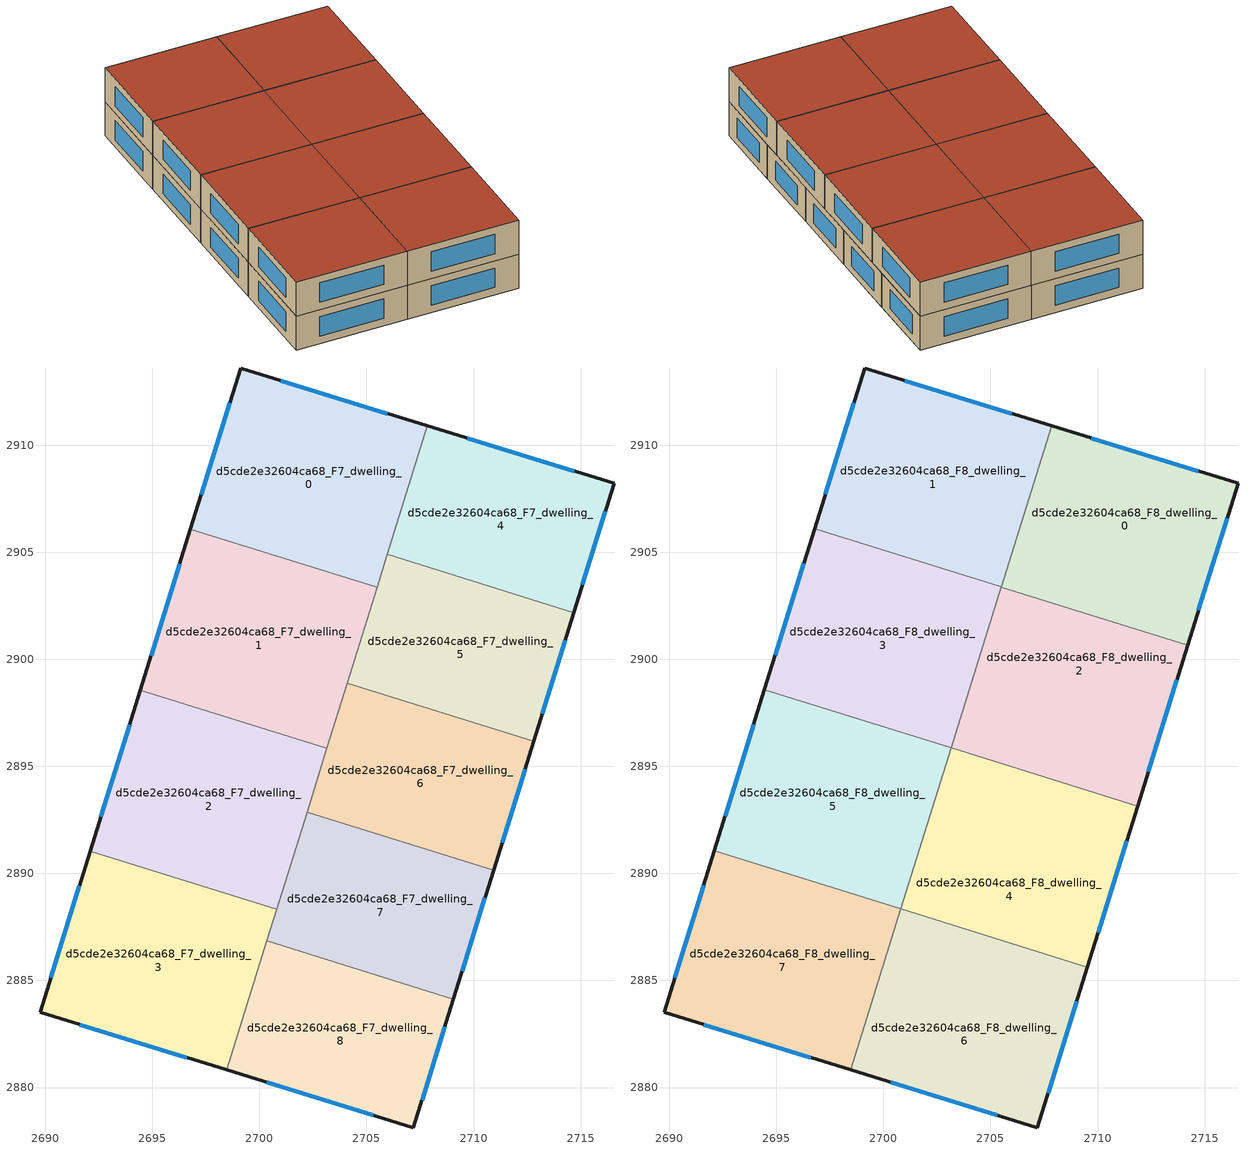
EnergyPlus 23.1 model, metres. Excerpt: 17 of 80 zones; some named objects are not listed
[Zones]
d5cde2e32604ca68_F7_dwelling_0
 floor to d5cde2e32604ca68_F6_dwelling_0 (EU_floor_Construction): 2707.84,2910.9 2705.49,2903.37 2696.78,2906.08 2699.12,2913.59 z21
 wall outside (EU_wall_Construction): 2707.84,2910.9 2699.12,2913.59 2696.78,2906.08 z21:24
 wall to d5cde2e32604ca68_F7_dwelling_1 (EU_wall_Construction): 2696.78,2906.08 2705.49,2903.37 z21:24
 wall to d5cde2e32604ca68_F7_dwelling_4 (EU_wall_Construction): 2705.97,2904.9 2707.84,2910.9 z21:24
 wall to d5cde2e32604ca68_F7_dwelling_5 (EU_wall_Construction): 2705.49,2903.37 2705.97,2904.9 z21:24
 window (EU_Window_Construction): 2698.62,2911.98 2697.28,2907.69 / 2705.97,2911.48 2700.99,2913.02 z21.64:23.36
d5cde2e32604ca68_F7_dwelling_1
 floor to d5cde2e32604ca68_F6_dwelling_1 (EU_floor_Construction): 2705.49,2903.37 2703.15,2895.85 2694.44,2898.56 2696.78,2906.08 z21
 wall outside (EU_wall_Construction): 2696.78,2906.08 2694.44,2898.56 z21:24
 wall to d5cde2e32604ca68_F7_dwelling_2 (EU_wall_Construction): 2694.44,2898.56 2703.15,2895.85 z21:24
 wall to d5cde2e32604ca68_F7_dwelling_5 (EU_wall_Construction): 2704.1,2898.88 2705.49,2903.37 z21:24
 wall to d5cde2e32604ca68_F7_dwelling_6 (EU_wall_Construction): 2703.15,2895.85 2704.1,2898.88 z21:24
 window (EU_Window_Construction): 2696.28,2904.47 2694.94,2900.17 z21.64:23.36
d5cde2e32604ca68_F7_dwelling_2
 floor to d5cde2e32604ca68_F6_dwelling_2 (EU_floor_Construction): 2703.15,2895.85 2700.81,2888.33 2692.09,2891.04 2694.44,2898.56 z21
 wall outside (EU_wall_Construction): 2694.44,2898.56 2692.09,2891.04 z21:24
 wall to d5cde2e32604ca68_F7_dwelling_3 (EU_wall_Construction): 2692.09,2891.04 2700.81,2888.33 z21:24
 wall to d5cde2e32604ca68_F7_dwelling_7 (EU_wall_Construction): 2700.81,2888.33 2702.22,2892.86 z21:24
 wall to d5cde2e32604ca68_F7_dwelling_6 (EU_wall_Construction): 2702.22,2892.86 2703.15,2895.85 z21:24
 window (EU_Window_Construction): 2693.94,2896.95 2692.6,2892.65 z21.64:23.36
 ceiling adiabatic (EU_roof_Construction): 2700.81,2888.33 2703.15,2895.85 2694.44,2898.56 2692.09,2891.04 z24
d5cde2e32604ca68_F7_dwelling_3
 floor to d5cde2e32604ca68_F6_dwelling_3 (EU_floor_Construction): 2700.81,2888.33 2698.47,2880.82 2689.75,2883.51 2692.09,2891.04 z21
 wall outside (EU_wall_Construction): 2692.09,2891.04 2689.75,2883.51 2698.47,2880.82 z21:24
 wall to d5cde2e32604ca68_F7_dwelling_8 (EU_wall_Construction): 2698.47,2880.82 2700.35,2886.84 z21:24
 wall to d5cde2e32604ca68_F7_dwelling_7 (EU_wall_Construction): 2700.35,2886.84 2700.81,2888.33 z21:24
 window (EU_Window_Construction): 2691.62,2882.94 2696.6,2881.4 / 2691.59,2889.43 2690.25,2885.13 z21.64:23.36
d5cde2e32604ca68_F7_dwelling_4
 floor to d5cde2e32604ca68_F6_dwelling_4 (EU_floor_Construction): 2716.56,2908.21 2714.68,2902.18 2705.97,2904.9 2707.84,2910.9 z21
 wall outside (EU_wall_Construction): 2714.68,2902.18 2716.56,2908.21 2707.84,2910.9 z21:24
 wall to d5cde2e32604ca68_F7_dwelling_5 (EU_wall_Construction): 2705.97,2904.9 2714.68,2902.18 z21:24
 window (EU_Window_Construction): 2714.69,2908.79 2709.71,2910.33 / 2715.09,2903.47 2716.16,2906.92 z21.64:23.36
d5cde2e32604ca68_F7_dwelling_5
 floor to d5cde2e32604ca68_F6_dwelling_5 (EU_floor_Construction): 2714.68,2902.18 2712.81,2896.17 2704.1,2898.88 2705.97,2904.9 z21
 wall outside (EU_wall_Construction): 2712.81,2896.17 2714.68,2902.18 z21:24
 wall to d5cde2e32604ca68_F7_dwelling_6 (EU_wall_Construction): 2704.1,2898.88 2712.81,2896.17 z21:24
 window (EU_Window_Construction): 2713.21,2897.45 2714.28,2900.89 z21.64:23.36
d5cde2e32604ca68_F7_dwelling_6
 floor to d5cde2e32604ca68_F6_dwelling_6 (EU_floor_Construction): 2712.81,2896.17 2710.94,2890.15 2702.22,2892.86 2704.1,2898.88 z21
 wall outside (EU_wall_Construction): 2710.94,2890.15 2712.81,2896.17 z21:24
 wall to d5cde2e32604ca68_F7_dwelling_7 (EU_wall_Construction): 2702.22,2892.86 2710.94,2890.15 z21:24
 window (EU_Window_Construction): 2711.34,2891.44 2712.41,2894.88 z21.64:23.36
d5cde2e32604ca68_F7_dwelling_7
 floor to d5cde2e32604ca68_F6_dwelling_7 (EU_floor_Construction): 2710.94,2890.15 2709.06,2884.13 2700.35,2886.84 2702.22,2892.86 z21
 wall outside (EU_wall_Construction): 2709.06,2884.13 2710.94,2890.15 z21:24
 wall to d5cde2e32604ca68_F7_dwelling_8 (EU_wall_Construction): 2700.35,2886.84 2709.06,2884.13 z21:24
 window (EU_Window_Construction): 2709.46,2885.42 2710.53,2888.86 z21.64:23.36
d5cde2e32604ca68_F7_dwelling_8
 floor to d5cde2e32604ca68_F6_dwelling_8 (EU_floor_Construction): 2709.06,2884.13 2707.19,2878.12 2698.47,2880.82 2700.35,2886.84 z21
 wall outside (EU_wall_Construction): 2698.47,2880.82 2707.19,2878.12 2709.06,2884.13 z21:24
 window (EU_Window_Construction): 2707.59,2879.41 2708.66,2882.84 / 2700.34,2880.24 2705.32,2878.7 z21.64:23.36
d5cde2e32604ca68_F8_dwelling_0
 floor to d5cde2e32604ca68_F7_dwelling_4 (EU_floor_Construction): 2716.56,2908.21 2714.68,2902.18 2705.98,2904.89 2707.85,2910.9 z24
 floor to d5cde2e32604ca68_F7_dwelling_5 (EU_floor_Construction): 2714.68,2902.18 2714.21,2900.67 2705.51,2903.38 2705.98,2904.89 z24
 wall outside (EU_wall_Construction): 2714.21,2900.67 2716.56,2908.21 2707.85,2910.9 z24:27
 wall to d5cde2e32604ca68_F8_dwelling_1 (EU_wall_Construction): 2707.85,2910.9 2705.51,2903.38 z24:27
 wall to d5cde2e32604ca68_F8_dwelling_2 (EU_wall_Construction): 2705.51,2903.38 2714.21,2900.67 z24:27
 window (EU_Window_Construction): 2714.69,2908.79 2709.72,2910.32 / 2714.71,2902.28 2716.06,2906.6 z24.64:26.36
 roof outside (EU_roof_Construction): 2714.21,2900.67 2716.56,2908.21 2707.85,2910.9 2705.51,2903.38 z27
d5cde2e32604ca68_F8_dwelling_1
 floor to d5cde2e32604ca68_F7_dwelling_0 (EU_floor_Construction): 2707.84,2910.9 2705.5,2903.38 2696.78,2906.09 2699.12,2913.59 z24
 floor to d5cde2e32604ca68_F7_dwelling_4 (EU_floor_Construction): 2707.85,2910.9 2705.98,2904.89 2705.97,2904.9 2707.84,2910.9 z24
 floor to d5cde2e32604ca68_F7_dwelling_5 (EU_floor_Construction): 2705.98,2904.89 2705.51,2903.38 2705.5,2903.38 2705.97,2904.9 z24
 wall outside (EU_wall_Construction): 2707.85,2910.9 2699.12,2913.59 2696.78,2906.09 z24:27
 wall to d5cde2e32604ca68_F8_dwelling_3 (EU_wall_Construction): 2696.78,2906.09 2705.5,2903.38 z24:27
 wall to d5cde2e32604ca68_F8_dwelling_2 (EU_wall_Construction): 2705.5,2903.38 2705.51,2903.38 z24:27
 window (EU_Window_Construction): 2705.98,2911.48 2700.99,2913.02 / 2698.62,2911.99 2697.28,2907.7 z24.64:26.36
 roof outside (EU_roof_Construction): 2705.51,2903.38 2707.85,2910.9 2699.12,2913.59 2696.78,2906.09 z27
d5cde2e32604ca68_F8_dwelling_2
 floor to d5cde2e32604ca68_F7_dwelling_5 (EU_floor_Construction): 2714.21,2900.67 2712.81,2896.17 2704.1,2898.88 2705.5,2903.38 z24
 floor to d5cde2e32604ca68_F7_dwelling_6 (EU_floor_Construction): 2712.81,2896.17 2711.87,2893.15 2703.16,2895.86 2704.1,2898.88 z24
 wall outside (EU_wall_Construction): 2711.87,2893.15 2714.21,2900.67 z24:27
 wall to d5cde2e32604ca68_F8_dwelling_4 (EU_wall_Construction): 2703.16,2895.86 2711.87,2893.15 z24:27
 wall to d5cde2e32604ca68_F8_dwelling_3 (EU_wall_Construction): 2705.5,2903.38 2703.16,2895.86 z24:27
 window (EU_Window_Construction): 2712.37,2894.76 2713.71,2899.06 z24.64:26.36
 roof outside (EU_roof_Construction): 2711.87,2893.15 2714.21,2900.67 2705.5,2903.38 2703.16,2895.86 z27
d5cde2e32604ca68_F8_dwelling_3
 floor to d5cde2e32604ca68_F7_dwelling_1 (EU_floor_Construction): 2705.49,2903.37 2703.16,2895.86 2694.44,2898.57 2696.78,2906.08 z24
 floor to d5cde2e32604ca68_F7_dwelling_0 (EU_floor_Construction): 2705.5,2903.38 2705.49,2903.37 2696.78,2906.08 2696.78,2906.09 z24
 wall outside (EU_wall_Construction): 2696.78,2906.09 2694.44,2898.57 z24:27
 wall to d5cde2e32604ca68_F8_dwelling_5 (EU_wall_Construction): 2694.44,2898.57 2703.16,2895.86 z24:27
 window (EU_Window_Construction): 2696.28,2904.48 2694.94,2900.18 z24.64:26.36
 roof outside (EU_roof_Construction): 2703.16,2895.86 2705.5,2903.38 2696.78,2906.09 2694.44,2898.57 z27
d5cde2e32604ca68_F8_dwelling_4
 floor to d5cde2e32604ca68_F7_dwelling_7 (EU_floor_Construction): 2710.94,2890.15 2709.53,2885.63 2700.81,2888.34 2702.22,2892.86 z24
 floor to d5cde2e32604ca68_F7_dwelling_6 (EU_floor_Construction): 2711.87,2893.15 2710.94,2890.15 2702.22,2892.86 2703.16,2895.86 z24
 wall outside (EU_wall_Construction): 2709.53,2885.63 2711.87,2893.15 z24:27
 wall to d5cde2e32604ca68_F8_dwelling_5 (EU_wall_Construction): 2703.16,2895.86 2700.81,2888.34 z24:27
 wall to d5cde2e32604ca68_F8_dwelling_6 (EU_wall_Construction): 2700.81,2888.34 2709.53,2885.63 z24:27
 window (EU_Window_Construction): 2710.03,2887.24 2711.37,2891.54 z24.64:26.36
 roof outside (EU_roof_Construction): 2709.53,2885.63 2711.87,2893.15 2703.16,2895.86 2700.81,2888.34 z27
d5cde2e32604ca68_F8_dwelling_5
 floor adiabatic (EU_floor_Construction): 2703.15,2895.85 2700.81,2888.34 2692.1,2891.05 2694.44,2898.56 z24
 floor to d5cde2e32604ca68_F7_dwelling_1 (EU_floor_Construction): 2703.16,2895.86 2703.15,2895.85 2694.44,2898.56 2694.44,2898.57 z24
 wall outside (EU_wall_Construction): 2694.44,2898.57 2692.1,2891.05 z24:27
 wall to d5cde2e32604ca68_F8_dwelling_7 (EU_wall_Construction): 2692.1,2891.05 2700.8,2888.34 z24:27
 wall to d5cde2e32604ca68_F8_dwelling_6 (EU_wall_Construction): 2700.8,2888.34 2700.81,2888.34 z24:27
 window (EU_Window_Construction): 2693.94,2896.96 2692.6,2892.66 z24.64:26.36
 roof outside (EU_roof_Construction): 2700.81,2888.34 2703.16,2895.86 2694.44,2898.57 2692.1,2891.05 z27
d5cde2e32604ca68_F8_dwelling_6
 floor to d5cde2e32604ca68_F7_dwelling_8 (EU_floor_Construction): 2709.06,2884.13 2707.19,2878.12 2698.47,2880.82 2700.35,2886.84 z24
 floor to d5cde2e32604ca68_F7_dwelling_3 (EU_floor_Construction): 2700.81,2888.33 2698.47,2880.82 2698.46,2880.82 2700.8,2888.33 z24
 floor to d5cde2e32604ca68_F7_dwelling_7 (EU_floor_Construction): 2709.53,2885.63 2709.06,2884.13 2700.35,2886.84 2700.81,2888.34 z24
 wall outside (EU_wall_Construction): 2698.46,2880.82 2707.19,2878.12 2709.53,2885.63 z24:27
 wall to d5cde2e32604ca68_F8_dwelling_7 (EU_wall_Construction): 2700.8,2888.34 2698.46,2880.82 z24:27
 window (EU_Window_Construction): 2707.69,2879.73 2709.03,2884.02 / 2700.33,2880.24 2705.32,2878.7 z24.64:26.36
 roof outside (EU_roof_Construction): 2707.19,2878.12 2709.53,2885.63 2700.8,2888.34 2698.46,2880.82 z27
d5cde2e32604ca68_F8_dwelling_7
 floor to d5cde2e32604ca68_F7_dwelling_3 (EU_floor_Construction): 2700.8,2888.33 2698.46,2880.82 2689.75,2883.51 2692.1,2891.04 z24
 floor adiabatic (EU_floor_Construction): 2700.8,2888.34 2700.8,2888.33 2692.1,2891.04 2692.1,2891.05 z24
 wall outside (EU_wall_Construction): 2692.1,2891.05 2689.75,2883.51 2698.46,2880.82 z24:27
 window (EU_Window_Construction): 2691.62,2882.94 2696.6,2881.4 / 2691.6,2889.44 2690.25,2885.13 z24.64:26.36
 roof outside (EU_roof_Construction): 2698.46,2880.82 2700.8,2888.34 2692.1,2891.05 2689.75,2883.51 z27
[Building]
EU S2 Campaign: North Axis=0; Terrain=City; Solar Distribution=FullExterior
[Site:Location]
Yerevan-Zvartnots.Intl.AP: Latitude=40.15; Longitude=44.383; Time Zone=4; Elevation=854
[SizingPeriod:WeatherFileDays]
AnnualSizingPeriod: Begin Month=1; Begin Day of Month=1; End Month=12; End Day of Month=31; Day of Week for Start Day=Monday; Use Weather File Daylight Saving Period=No; Use Weather File Rain and Snow Indicators=No
[MATERIAL]
EU_InternalMass_Material: Roughness=MediumRough; Thickness=0.1; Conductivity=1; Density=1800; Specific Heat=900; Thermal Absorptance=0.9; Solar Absorptance=0.7; Visible Absorptance=0.7
[MATERIAL:NOMASS] Roughness=MediumRough; Thermal Absorptance=0.9; Solar Absorptance=0.7; Visible Absorptance=0.7
Name | Thermal Resistance
EU_wall_NoMass | 1.05043
EU_roof_NoMass | 1.45357
EU_floor_NoMass | 0.478065
[WINDOWMATERIAL:SIMPLEGLAZINGSYSTEM]
EU_Window_SimpleGlazing: UFactor=2.5566; Solar Heat Gain Coefficient=0.75; Visible Transmittance=0.75
[CONSTRUCTION]
EU_wall_Construction: EU_wall_NoMass
EU_roof_Construction: EU_roof_NoMass
EU_floor_Construction: EU_floor_NoMass
EU_Window_Construction: EU_Window_SimpleGlazing
EU_InternalMass_Construction: EU_InternalMass_Material
[ZONE] Type=1; Multiplier=1; Ceiling Height=autocalculate; Floor Area=autocalculate; Part of Total Floor Area=Yes
Name | Volume
d5cde2e32604ca68_F7_dwelling_0; d5cde2e32604ca68_F8_dwelling_4 | 215.676
d5cde2e32604ca68_F8_dwelling_0 | 215.698
d5cde2e32604ca68_F7_dwelling_1 | 215.657
d5cde2e32604ca68_F8_dwelling_1 | 215.685
d5cde2e32604ca68_F7_dwelling_2 | 215.713
d5cde2e32604ca68_F8_dwelling_2 | 215.667
d5cde2e32604ca68_F7_dwelling_3 | 215.655
d5cde2e32604ca68_F8_dwelling_3 | 215.682
d5cde2e32604ca68_F7_dwelling_4 | 172.572
d5cde2e32604ca68_F7_dwelling_5; d5cde2e32604ca68_F7_dwelling_7 | 172.54
d5cde2e32604ca68_F8_dwelling_5 | 215.689
d5cde2e32604ca68_F7_dwelling_6 | 172.575
d5cde2e32604ca68_F8_dwelling_6 | 215.681
d5cde2e32604ca68_F8_dwelling_7 | 215.69
d5cde2e32604ca68_F7_dwelling_8 | 172.529
[INTERNALMASS] Construction=EU_InternalMass_Construction
Name | Zone or ZoneList | Surface Area
d5cde2e32604ca68_F7_dwelling_0_EU_InternalMass | d5cde2e32604ca68_F7_dwelling_0 | 71.8918
d5cde2e32604ca68_F7_dwelling_1_EU_InternalMass | d5cde2e32604ca68_F7_dwelling_1 | 71.8855
d5cde2e32604ca68_F7_dwelling_2_EU_InternalMass | d5cde2e32604ca68_F7_dwelling_2 | 71.9045
d5cde2e32604ca68_F7_dwelling_3_EU_InternalMass | d5cde2e32604ca68_F7_dwelling_3 | 71.885
d5cde2e32604ca68_F7_dwelling_4_EU_InternalMass | d5cde2e32604ca68_F7_dwelling_4 | 57.5241
d5cde2e32604ca68_F7_dwelling_5_EU_InternalMass | d5cde2e32604ca68_F7_dwelling_5 | 57.5136
d5cde2e32604ca68_F7_dwelling_6_EU_InternalMass | d5cde2e32604ca68_F7_dwelling_6 | 57.525
d5cde2e32604ca68_F7_dwelling_7_EU_InternalMass | d5cde2e32604ca68_F7_dwelling_7 | 57.5136
d5cde2e32604ca68_F7_dwelling_8_EU_InternalMass | d5cde2e32604ca68_F7_dwelling_8 | 57.5097
d5cde2e32604ca68_F8_dwelling_0_EU_InternalMass | d5cde2e32604ca68_F8_dwelling_0 | 71.8989
d5cde2e32604ca68_F8_dwelling_1_EU_InternalMass | d5cde2e32604ca68_F8_dwelling_1 | 71.8933
d5cde2e32604ca68_F8_dwelling_2_EU_InternalMass | d5cde2e32604ca68_F8_dwelling_2 | 71.8904
d5cde2e32604ca68_F8_dwelling_3_EU_InternalMass | d5cde2e32604ca68_F8_dwelling_3 | 71.8948
d5cde2e32604ca68_F8_dwelling_4_EU_InternalMass | d5cde2e32604ca68_F8_dwelling_4 | 71.8948
d5cde2e32604ca68_F8_dwelling_5_EU_InternalMass | d5cde2e32604ca68_F8_dwelling_5 | 71.8899
d5cde2e32604ca68_F8_dwelling_6_EU_InternalMass | d5cde2e32604ca68_F8_dwelling_6 | 71.8923
d5cde2e32604ca68_F8_dwelling_7_EU_InternalMass | d5cde2e32604ca68_F8_dwelling_7 | 71.896
[OTHEREQUIPMENT] Fuel Type=Electricity; Design Level Calculation Method=Watts/Area; Power per Zone Floor Area=1; Fraction Latent=0; Fraction Radiant=0; Fraction Lost=0; Carbon Dioxide Generation Rate=0; EndUse Subcategory=EU_Step8_InternalGains
Name | Zone or ZoneList or Space or SpaceList | Schedule
EU_Step8_InternalGain_d5cde2e32604ca68_F7_dwelling_0_f000 | d5cde2e32604ca68_F7_dwelling_0 | EU_Step8_GainSchedule_d5cde2e32604ca68_F7_dwelling_0_f000
EU_Step8_InternalGain_d5cde2e32604ca68_F7_dwelling_1_f000 | d5cde2e32604ca68_F7_dwelling_1 | EU_Step8_GainSchedule_d5cde2e32604ca68_F7_dwelling_1_f000
EU_Step8_InternalGain_d5cde2e32604ca68_F7_dwelling_2_f000 | d5cde2e32604ca68_F7_dwelling_2 | EU_Step8_GainSchedule_d5cde2e32604ca68_F7_dwelling_2_f000
EU_Step8_InternalGain_d5cde2e32604ca68_F7_dwelling_3_f000 | d5cde2e32604ca68_F7_dwelling_3 | EU_Step8_GainSchedule_d5cde2e32604ca68_F7_dwelling_3_f000
EU_Step8_InternalGain_d5cde2e32604ca68_F7_dwelling_4_f000 | d5cde2e32604ca68_F7_dwelling_4 | EU_Step8_GainSchedule_d5cde2e32604ca68_F7_dwelling_4_f000
EU_Step8_InternalGain_d5cde2e32604ca68_F7_dwelling_5_f000 | d5cde2e32604ca68_F7_dwelling_5 | EU_Step8_GainSchedule_d5cde2e32604ca68_F7_dwelling_5_f000
EU_Step8_InternalGain_d5cde2e32604ca68_F7_dwelling_6_f000 | d5cde2e32604ca68_F7_dwelling_6 | EU_Step8_GainSchedule_d5cde2e32604ca68_F7_dwelling_6_f000
EU_Step8_InternalGain_d5cde2e32604ca68_F7_dwelling_7_f000 | d5cde2e32604ca68_F7_dwelling_7 | EU_Step8_GainSchedule_d5cde2e32604ca68_F7_dwelling_7_f000
EU_Step8_InternalGain_d5cde2e32604ca68_F7_dwelling_8_f000 | d5cde2e32604ca68_F7_dwelling_8 | EU_Step8_GainSchedule_d5cde2e32604ca68_F7_dwelling_8_f000
EU_Step8_InternalGain_d5cde2e32604ca68_F8_dwelling_0_f000 | d5cde2e32604ca68_F8_dwelling_0 | EU_Step8_GainSchedule_d5cde2e32604ca68_F8_dwelling_0_f000
EU_Step8_InternalGain_d5cde2e32604ca68_F8_dwelling_1_f000 | d5cde2e32604ca68_F8_dwelling_1 | EU_Step8_GainSchedule_d5cde2e32604ca68_F8_dwelling_1_f000
EU_Step8_InternalGain_d5cde2e32604ca68_F8_dwelling_2_f000 | d5cde2e32604ca68_F8_dwelling_2 | EU_Step8_GainSchedule_d5cde2e32604ca68_F8_dwelling_2_f000
EU_Step8_InternalGain_d5cde2e32604ca68_F8_dwelling_3_f000 | d5cde2e32604ca68_F8_dwelling_3 | EU_Step8_GainSchedule_d5cde2e32604ca68_F8_dwelling_3_f000
EU_Step8_InternalGain_d5cde2e32604ca68_F8_dwelling_4_f000 | d5cde2e32604ca68_F8_dwelling_4 | EU_Step8_GainSchedule_d5cde2e32604ca68_F8_dwelling_4_f000
EU_Step8_InternalGain_d5cde2e32604ca68_F8_dwelling_5_f000 | d5cde2e32604ca68_F8_dwelling_5 | EU_Step8_GainSchedule_d5cde2e32604ca68_F8_dwelling_5_f000
EU_Step8_InternalGain_d5cde2e32604ca68_F8_dwelling_6_f000 | d5cde2e32604ca68_F8_dwelling_6 | EU_Step8_GainSchedule_d5cde2e32604ca68_F8_dwelling_6_f000
EU_Step8_InternalGain_d5cde2e32604ca68_F8_dwelling_7_f000 | d5cde2e32604ca68_F8_dwelling_7 | EU_Step8_GainSchedule_d5cde2e32604ca68_F8_dwelling_7_f000
[ZONEVENTILATION:DESIGNFLOWRATE] Schedule=EU_AlwaysOn; Design Flow Rate Calculation Method=AirChanges/Hour; Air Changes per Hour=0.557805; Ventilation Type=Natural; Fan Pressure Rise=0; Fan Total Efficiency=1; Constant Term Coefficient=1; Temperature Term Coefficient=0; Velocity Term Coefficient=0; Velocity Squared Term Coefficient=0; Minimum Indoor Temperature=-100; Maximum Indoor Temperature=100; Delta Temperature=-100; Minimum Outdoor Temperature=-100; Maximum Outdoor Temperature=100; Maximum Wind Speed=40
Name | Zone or ZoneList or Space or SpaceList
EU_ConstantAir_d5cde2e32604ca68_F7_dwelling_0 | d5cde2e32604ca68_F7_dwelling_0
EU_ConstantAir_d5cde2e32604ca68_F7_dwelling_1 | d5cde2e32604ca68_F7_dwelling_1
EU_ConstantAir_d5cde2e32604ca68_F7_dwelling_2 | d5cde2e32604ca68_F7_dwelling_2
EU_ConstantAir_d5cde2e32604ca68_F7_dwelling_3 | d5cde2e32604ca68_F7_dwelling_3
EU_ConstantAir_d5cde2e32604ca68_F7_dwelling_4 | d5cde2e32604ca68_F7_dwelling_4
EU_ConstantAir_d5cde2e32604ca68_F7_dwelling_5 | d5cde2e32604ca68_F7_dwelling_5
EU_ConstantAir_d5cde2e32604ca68_F7_dwelling_6 | d5cde2e32604ca68_F7_dwelling_6
EU_ConstantAir_d5cde2e32604ca68_F7_dwelling_7 | d5cde2e32604ca68_F7_dwelling_7
EU_ConstantAir_d5cde2e32604ca68_F7_dwelling_8 | d5cde2e32604ca68_F7_dwelling_8
EU_ConstantAir_d5cde2e32604ca68_F8_dwelling_0 | d5cde2e32604ca68_F8_dwelling_0
EU_ConstantAir_d5cde2e32604ca68_F8_dwelling_1 | d5cde2e32604ca68_F8_dwelling_1
EU_ConstantAir_d5cde2e32604ca68_F8_dwelling_2 | d5cde2e32604ca68_F8_dwelling_2
EU_ConstantAir_d5cde2e32604ca68_F8_dwelling_3 | d5cde2e32604ca68_F8_dwelling_3
EU_ConstantAir_d5cde2e32604ca68_F8_dwelling_4 | d5cde2e32604ca68_F8_dwelling_4
EU_ConstantAir_d5cde2e32604ca68_F8_dwelling_5 | d5cde2e32604ca68_F8_dwelling_5
EU_ConstantAir_d5cde2e32604ca68_F8_dwelling_6 | d5cde2e32604ca68_F8_dwelling_6
EU_ConstantAir_d5cde2e32604ca68_F8_dwelling_7 | d5cde2e32604ca68_F8_dwelling_7
[HVACTEMPLATE:ZONE:IDEALLOADSAIRSYSTEM] System Availability Schedule=EU_AlwaysOn; Maximum Heating Supply Air Temperature=50; Minimum Cooling Supply Air Temperature=13; Maximum Heating Supply Air Humidity Ratio=0.0156; Minimum Cooling Supply Air Humidity Ratio=0.0077; Heating Limit=NoLimit; Cooling Limit=NoLimit; Heating Availability Schedule=EU_AlwaysOn; Cooling Availability Schedule=EU_CoolingOff; Dehumidification Control Type=ConstantSensibleHeatRatio; Cooling Sensible Heat Ratio=0.7; Dehumidification Setpoint=60; Humidification Control Type=None; Humidification Setpoint=30; Outdoor Air Method=None; Outdoor Air Flow Rate per Person=0.00944; Outdoor Air Flow Rate per Zone Floor Area=0; Outdoor Air Flow Rate per Zone=0; Demand Controlled Ventilation Type=None; Outdoor Air Economizer Type=NoEconomizer; Heat Recovery Type=None; Sensible Heat Recovery Effectiveness=0.7; Latent Heat Recovery Effectiveness=0.65
Name | Template Thermostat
d5cde2e32604ca68_F7_dwelling_0 | EU_HeatOnly_d5cde2e32604ca68_F7_dwelling_0
d5cde2e32604ca68_F7_dwelling_1 | EU_HeatOnly_d5cde2e32604ca68_F7_dwelling_1
d5cde2e32604ca68_F7_dwelling_2 | EU_HeatOnly_d5cde2e32604ca68_F7_dwelling_2
d5cde2e32604ca68_F7_dwelling_3 | EU_HeatOnly_d5cde2e32604ca68_F7_dwelling_3
d5cde2e32604ca68_F7_dwelling_4 | EU_HeatOnly_d5cde2e32604ca68_F7_dwelling_4
d5cde2e32604ca68_F7_dwelling_5 | EU_HeatOnly_d5cde2e32604ca68_F7_dwelling_5
d5cde2e32604ca68_F7_dwelling_6 | EU_HeatOnly_d5cde2e32604ca68_F7_dwelling_6
d5cde2e32604ca68_F7_dwelling_7 | EU_HeatOnly_d5cde2e32604ca68_F7_dwelling_7
d5cde2e32604ca68_F7_dwelling_8 | EU_HeatOnly_d5cde2e32604ca68_F7_dwelling_8
d5cde2e32604ca68_F8_dwelling_0 | EU_HeatOnly_d5cde2e32604ca68_F8_dwelling_0
d5cde2e32604ca68_F8_dwelling_1 | EU_HeatOnly_d5cde2e32604ca68_F8_dwelling_1
d5cde2e32604ca68_F8_dwelling_2 | EU_HeatOnly_d5cde2e32604ca68_F8_dwelling_2
d5cde2e32604ca68_F8_dwelling_3 | EU_HeatOnly_d5cde2e32604ca68_F8_dwelling_3
d5cde2e32604ca68_F8_dwelling_4 | EU_HeatOnly_d5cde2e32604ca68_F8_dwelling_4
d5cde2e32604ca68_F8_dwelling_5 | EU_HeatOnly_d5cde2e32604ca68_F8_dwelling_5
d5cde2e32604ca68_F8_dwelling_6 | EU_HeatOnly_d5cde2e32604ca68_F8_dwelling_6
d5cde2e32604ca68_F8_dwelling_7 | EU_HeatOnly_d5cde2e32604ca68_F8_dwelling_7
[SIZING:ZONE] Zone Cooling Design Supply Air Temperature Input Method=SupplyAirTemperature; Zone Cooling Design Supply Air Temperature=13; Zone Heating Design Supply Air Temperature Input Method=SupplyAirTemperature; Zone Heating Design Supply Air Temperature=50; Zone Cooling Design Supply Air Humidity Ratio=0.008; Zone Heating Design Supply Air Humidity Ratio=0.008; Cooling Design Air Flow Method=DesignDay; Cooling Design Air Flow Rate=0; Cooling Minimum Air Flow per Zone Floor Area=0.000762; Cooling Minimum Air Flow=0; Cooling Minimum Air Flow Fraction=0.2; Heating Design Air Flow Method=DesignDay; Heating Design Air Flow Rate=0; Heating Maximum Air Flow per Zone Floor Area=0.002032; Heating Maximum Air Flow=0.141576; Heating Maximum Air Flow Fraction=0.3; Account for Dedicated Outdoor Air System=No; Dedicated Outdoor Air System Control Strategy=NeutralSupplyAir; Dedicated Outdoor Air Low Setpoint Temperature for Design=autosize; Dedicated Outdoor Air High Setpoint Temperature for Design=autosize; Zone Load Sizing Method=Sensible Load Only No Latent Load; Zone Latent Cooling Design Supply Air Humidity Ratio Input Method=HumidityRatioDifference; Zone Cooling Design Supply Air Humidity Ratio Difference=0.005; Zone Latent Heating Design Supply Air Humidity Ratio Input Method=HumidityRatioDifference; Zone Humidification Design Supply Air Humidity Ratio Difference=0.005
d5cde2e32604ca68_F7_dwelling_0; d5cde2e32604ca68_F7_dwelling_1; d5cde2e32604ca68_F7_dwelling_2; d5cde2e32604ca68_F7_dwelling_3; d5cde2e32604ca68_F7_dwelling_4; d5cde2e32604ca68_F7_dwelling_5; d5cde2e32604ca68_F7_dwelling_6; d5cde2e32604ca68_F7_dwelling_7; d5cde2e32604ca68_F7_dwelling_8; d5cde2e32604ca68_F8_dwelling_0; d5cde2e32604ca68_F8_dwelling_1; d5cde2e32604ca68_F8_dwelling_2; d5cde2e32604ca68_F8_dwelling_3; d5cde2e32604ca68_F8_dwelling_4; d5cde2e32604ca68_F8_dwelling_5; d5cde2e32604ca68_F8_dwelling_6; d5cde2e32604ca68_F8_dwelling_7
[SCHEDULE:CONSTANT]
Name | Hourly Value
EU_AlwaysOn | 1
EU_CoolingOff | 0
[SCHEDULE:FILE] Column Number=1; Rows to Skip at Top=0; Number of Hours of Data=8760; Column Separator=Comma; Interpolate to Timestep=No; Minutes per Item=60; Adjust Schedule for Daylight Savings=Yes
Name | File
EU_Step8_GainSchedule_d5cde2e32604ca68_F7_dwelling_0_f000 | ../../schedules/d5cde2e32604ca68/d5cde2e32604ca68_F7_dwelling_0_f000_gain.csv
EU_Step8_GainSchedule_d5cde2e32604ca68_F7_dwelling_1_f000 | ../../schedules/d5cde2e32604ca68/d5cde2e32604ca68_F7_dwelling_1_f000_gain.csv
EU_Step8_GainSchedule_d5cde2e32604ca68_F7_dwelling_2_f000 | ../../schedules/d5cde2e32604ca68/d5cde2e32604ca68_F7_dwelling_2_f000_gain.csv
EU_Step8_GainSchedule_d5cde2e32604ca68_F7_dwelling_3_f000 | ../../schedules/d5cde2e32604ca68/d5cde2e32604ca68_F7_dwelling_3_f000_gain.csv
EU_Step8_GainSchedule_d5cde2e32604ca68_F7_dwelling_4_f000 | ../../schedules/d5cde2e32604ca68/d5cde2e32604ca68_F7_dwelling_4_f000_gain.csv
EU_Step8_GainSchedule_d5cde2e32604ca68_F7_dwelling_5_f000 | ../../schedules/d5cde2e32604ca68/d5cde2e32604ca68_F7_dwelling_5_f000_gain.csv
EU_Step8_GainSchedule_d5cde2e32604ca68_F7_dwelling_6_f000 | ../../schedules/d5cde2e32604ca68/d5cde2e32604ca68_F7_dwelling_6_f000_gain.csv
EU_Step8_GainSchedule_d5cde2e32604ca68_F7_dwelling_7_f000 | ../../schedules/d5cde2e32604ca68/d5cde2e32604ca68_F7_dwelling_7_f000_gain.csv
EU_Step8_GainSchedule_d5cde2e32604ca68_F7_dwelling_8_f000 | ../../schedules/d5cde2e32604ca68/d5cde2e32604ca68_F7_dwelling_8_f000_gain.csv
EU_Step8_GainSchedule_d5cde2e32604ca68_F8_dwelling_0_f000 | ../../schedules/d5cde2e32604ca68/d5cde2e32604ca68_F8_dwelling_0_f000_gain.csv
EU_Step8_GainSchedule_d5cde2e32604ca68_F8_dwelling_1_f000 | ../../schedules/d5cde2e32604ca68/d5cde2e32604ca68_F8_dwelling_1_f000_gain.csv
EU_Step8_GainSchedule_d5cde2e32604ca68_F8_dwelling_2_f000 | ../../schedules/d5cde2e32604ca68/d5cde2e32604ca68_F8_dwelling_2_f000_gain.csv
EU_Step8_GainSchedule_d5cde2e32604ca68_F8_dwelling_3_f000 | ../../schedules/d5cde2e32604ca68/d5cde2e32604ca68_F8_dwelling_3_f000_gain.csv
EU_Step8_GainSchedule_d5cde2e32604ca68_F8_dwelling_4_f000 | ../../schedules/d5cde2e32604ca68/d5cde2e32604ca68_F8_dwelling_4_f000_gain.csv
EU_Step8_GainSchedule_d5cde2e32604ca68_F8_dwelling_5_f000 | ../../schedules/d5cde2e32604ca68/d5cde2e32604ca68_F8_dwelling_5_f000_gain.csv
EU_Step8_GainSchedule_d5cde2e32604ca68_F8_dwelling_6_f000 | ../../schedules/d5cde2e32604ca68/d5cde2e32604ca68_F8_dwelling_6_f000_gain.csv
EU_Step8_GainSchedule_d5cde2e32604ca68_F8_dwelling_7_f000 | ../../schedules/d5cde2e32604ca68/d5cde2e32604ca68_F8_dwelling_7_f000_gain.csv
